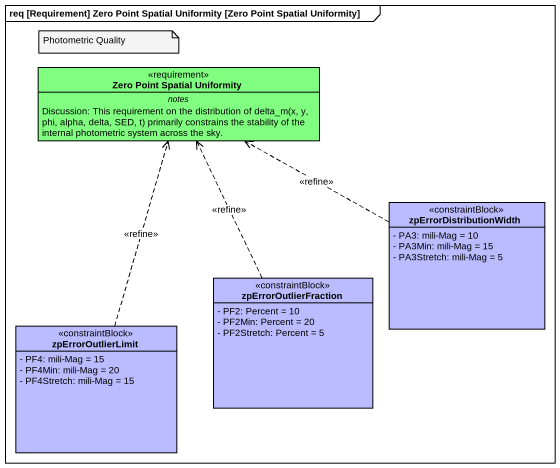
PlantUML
@startuml
mainframe req [Requirement] Zero Point Spatial Uniformity [Zero Point Spatial Uniformity]
hide circle
hide empty members
skinparam classAttributeIconSize 0
class "Zero Point Spatial Uniformity" as Zero_Point_Spatial <<requirement>> #80FF80 {
  -- notes --
  {field} Discussion: This requirement on the distribution of delta_m(x, y, phi, alpha, delta, SED, t) primarily constrains the stability of the internal photometric system across the sky.
}
class zpErrorDistributionWidth <<constraintBlock>> #BBBBFF {
  - PA3: mili-Mag = 10
  - PA3Min: mili-Mag = 15
  - PA3Stretch: mili-Mag = 5
}
class zpErrorOutlierFraction <<constraintBlock>> #BBBBFF {
  - PF2: Percent = 10
  - PF2Min: Percent = 20
  - PF2Stretch: Percent = 5
}
class zpErrorOutlierLimit <<constraintBlock>> #BBBBFF {
  - PF4: mili-Mag = 15
  - PF4Min: mili-Mag = 20
  - PF4Stretch: mili-Mag = 15
}
zpErrorDistributionWidth .left.> Zero_Point_Spatial : <<refine>>
zpErrorOutlierFraction .up.> Zero_Point_Spatial : <<refine>>
zpErrorOutlierLimit .up.> Zero_Point_Spatial : <<refine>>
note as N1
  Photometric Quality
end note
@enduml
